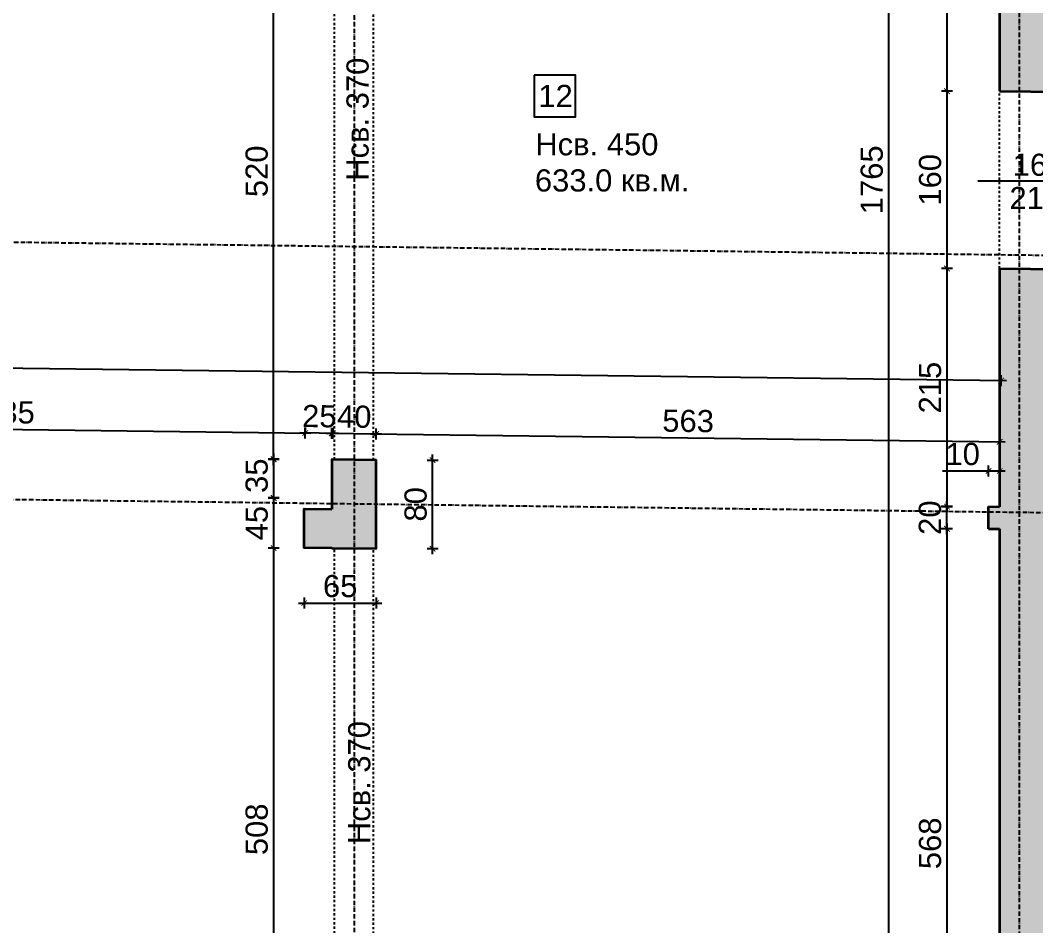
# Model space of a CAD drawing. Header units: inches. Extents: x -72385 to 39588, y -6525 to 66685.
# Drawn here: x -48086 to -47170, y 15472 to 16289 of the extents above; entities that cross this region are included whole.
import ezdxf

# ---------------------------------------------------------------- set-up
doc = ezdxf.new("R2010")
doc.units = ezdxf.units.IN
doc.header["$MEASUREMENT"] = 0
doc.linetypes.add('DashDot', pattern=[0.6, 0.4, -0.1, 0, -0.1])
doc.linetypes.add('Hidden', pattern=[0.4, 0.2, -0.2])
for name, color, linetype, lineweight in [('Линия на разрез', 252, 'DashDot', 25), ('Надписи Hсв', 252, 'Continuous', 25), ('Надписи врати', 252, 'Continuous', 25), ('Надписи коти вътрешни', 252, 'Continuous', 25), ('Надписи номера на пом.', 252, 'Continuous', 25), ('Надписи площ', 252, 'Continuous', 25), ('Оси', 252, 'DashDot', 25), ('Пунктир', 253, 'Hidden', 25), ('Разрезни линии', 7, 'Continuous', 35), ('Щрих стени', 254, 'Continuous', 25)]:
    doc.layers.add(name, color=color, linetype=linetype, lineweight=lineweight)
doc.styles.add('Arial Regular', font='arial.ttf')
doc.styles.get("Standard").update_dxf_attribs({"font": 'arial.ttf'})
doc.dimstyles.new('Annotative', dxfattribs={"dimscale": 0, "dimtxt": 20, "dimasz": 5, "dimexe": 5, "dimexo": 5, "dimgap": 5, "dimtad": 1, "dimdec": 0, "dimzin": 0, "dimdsep": 46, "dimtxsty": 'Standard', "dimblk": 'ARCHTICK', "dimcen": 5, "dimdle": 5, "dimadec": 0, "dimazin": 0, "dimtfac": 1, "dimtdec": 0, "dimtofl": 0, "dimtmove": 0, "dimatfit": 3, "dimldrblk": 'ARCHTICK', "dimfxl": 5, "dimfxlon": 1, "dimtolj": 1, "dimtzin": 0, "dimarcsym": 1})

# ---------------------------------------------------------------- blocks, each defined once
blk = doc.blocks.new('_ArchTick')
at = {"color": 0, "linetype": 'ByBlock', "const_width": 0.15}
blk.add_lwpolyline([(-0.5, -0.5), (0.5, 0.5)], dxfattribs=at)
blk = doc.blocks.new('*D4131')
at = {"layer": 'Defpoints', "color": 0, "ltscale": 50, "transparency": 16777216}
for p in [(-47249.85, 15829.77), (-47202.34, 15829.77), (-47202.34, 15262.23)]:
    blk.add_point(p, dxfattribs=at)
at = {"layer": 'Надписи коти вътрешни', "color": 0, "lineweight": -2, "ltscale": 50, "transparency": 16777216}
for p, q in [((-47249.85, 15257.23), (-47249.85, 15834.77)), ((-47244.85, 15829.77), (-47254.85, 15829.77)), ((-47244.85, 15262.23), (-47254.85, 15262.23))]:
    blk.add_line(p, q, dxfattribs=at)
at = {"layer": 'Надписи коти вътрешни', "color": 0, "lineweight": -2, "ltscale": 50, "transparency": 16777216, "xscale": 5, "yscale": 5, "zscale": 5}
for p, rotation in [((-47249.85, 15829.77), 90), ((-47249.85, 15262.23), 270)]:
    blk.add_blockref('_ArchTick', p, dxfattribs=dict(at, rotation=rotation))
at = {"layer": 'Надписи коти вътрешни', "color": 0, "ltscale": 50, "transparency": 16777216, "insert": (-47265.06, 15546), "char_height": 20, "attachment_point": 5, "rotation": 90}
blk.add_mtext('\\A1;568', dxfattribs=at)
blk = doc.blocks.new('*D588')
at = {"layer": 'Defpoints', "color": 0, "ltscale": 50, "transparency": 16777216}
for p in [(-47249.98, 15849.9), (-47212.34, 15849.9), (-47212.34, 15829.9)]:
    blk.add_point(p, dxfattribs=at)
at = {"layer": 'Надписи коти вътрешни', "color": 0, "lineweight": -2, "ltscale": 50, "transparency": 16777216}
for p, q in [((-47244.98, 15849.9), (-47254.98, 15849.9)), ((-47249.98, 15824.9), (-47249.98, 15854.9)), ((-47244.98, 15829.9), (-47254.98, 15829.9))]:
    blk.add_line(p, q, dxfattribs=at)
at = {"layer": 'Надписи коти вътрешни', "color": 0, "lineweight": -2, "ltscale": 50, "transparency": 16777216, "xscale": 5, "yscale": 5, "zscale": 5}
for p, rotation in [((-47249.98, 15849.9), 90), ((-47249.98, 15829.9), 270)]:
    blk.add_blockref('_ArchTick', p, dxfattribs=dict(at, rotation=rotation))
at = {"layer": 'Надписи коти вътрешни', "color": 0, "ltscale": 50, "transparency": 16777216, "insert": (-47265.19, 15839.9), "char_height": 20, "attachment_point": 5, "rotation": 90}
blk.add_mtext('\\A1;20', dxfattribs=at)
blk = doc.blocks.new('*D4142')
at = {"layer": 'Defpoints', "color": 0, "ltscale": 50, "transparency": 16777216}
for p in [(-47249.85, 16064.79), (-47202.34, 16064.79), (-47202.34, 15849.77)]:
    blk.add_point(p, dxfattribs=at)
at = {"layer": 'Надписи коти вътрешни', "color": 0, "lineweight": -2, "ltscale": 50, "transparency": 16777216}
for p, q in [((-47249.85, 15844.77), (-47249.85, 16069.79)), ((-47244.85, 16064.79), (-47254.85, 16064.79)), ((-47244.85, 15849.77), (-47254.85, 15849.77))]:
    blk.add_line(p, q, dxfattribs=at)
at = {"layer": 'Надписи коти вътрешни', "color": 0, "lineweight": -2, "ltscale": 50, "transparency": 16777216, "xscale": 5, "yscale": 5, "zscale": 5}
for p, rotation in [((-47249.85, 16064.79), 90), ((-47249.85, 15849.77), 270)]:
    blk.add_blockref('_ArchTick', p, dxfattribs=dict(at, rotation=rotation))
at = {"layer": 'Надписи коти вътрешни', "color": 0, "ltscale": 50, "transparency": 16777216, "insert": (-47265.06, 15957.28), "char_height": 20, "attachment_point": 5, "rotation": 90}
blk.add_mtext('\\A1;215', dxfattribs=at)
blk = doc.blocks.new('*D589')
at = {"layer": 'Defpoints', "color": 0, "ltscale": 50, "transparency": 16777216}
for p in [(-47249.85, 16224.8), (-47202.34, 16224.8), (-47202.34, 16064.79)]:
    blk.add_point(p, dxfattribs=at)
at = {"layer": 'Надписи коти вътрешни', "color": 0, "lineweight": -2, "ltscale": 50, "transparency": 16777216}
for p, q in [((-47244.85, 16224.8), (-47254.85, 16224.8)), ((-47249.85, 16059.79), (-47249.85, 16229.8)), ((-47244.85, 16064.79), (-47254.85, 16064.79))]:
    blk.add_line(p, q, dxfattribs=at)
at = {"layer": 'Надписи коти вътрешни', "color": 0, "lineweight": -2, "ltscale": 50, "transparency": 16777216, "xscale": 5, "yscale": 5, "zscale": 5}
for p, rotation in [((-47249.85, 16224.8), 90), ((-47249.85, 16064.79), 270)]:
    blk.add_blockref('_ArchTick', p, dxfattribs=dict(at, rotation=rotation))
at = {"layer": 'Надписи коти вътрешни', "color": 0, "ltscale": 50, "transparency": 16777216, "insert": (-47265.06, 16144.8), "char_height": 20, "attachment_point": 5, "rotation": 90}
blk.add_mtext('\\A1;160', dxfattribs=at)
blk = doc.blocks.new('*D590')
at = {"layer": 'Defpoints', "color": 0, "ltscale": 50, "transparency": 16777216}
for p in [(-47249.85, 17027.37), (-47202.34, 17027.37), (-47202.34, 16224.8)]:
    blk.add_point(p, dxfattribs=at)
at = {"layer": 'Надписи коти вътрешни', "color": 0, "lineweight": -2, "ltscale": 50, "transparency": 16777216}
for p, q in [((-47249.85, 16219.8), (-47249.85, 17032.37)), ((-47244.85, 17027.37), (-47254.85, 17027.37)), ((-47244.85, 16224.8), (-47254.85, 16224.8))]:
    blk.add_line(p, q, dxfattribs=at)
at = {"layer": 'Надписи коти вътрешни', "color": 0, "lineweight": -2, "ltscale": 50, "transparency": 16777216, "xscale": 5, "yscale": 5, "zscale": 5}
for p, rotation in [((-47249.85, 17027.37), 90), ((-47249.85, 16224.8), 270)]:
    blk.add_blockref('_ArchTick', p, dxfattribs=dict(at, rotation=rotation))
at = {"layer": 'Надписи коти вътрешни', "color": 0, "ltscale": 50, "transparency": 16777216, "insert": (-47265.07, 16626.09), "char_height": 20, "attachment_point": 5, "rotation": 90}
blk.add_mtext('\\A1;803', dxfattribs=at)
blk = doc.blocks.new('*D4132')
at = {"layer": 'Defpoints', "color": 0, "ltscale": 50, "transparency": 16777216}
for p in [(-47302.42, 17027.37), (-47202.34, 17027.37), (-47202.34, 15262.23)]:
    blk.add_point(p, dxfattribs=at)
at = {"layer": 'Надписи коти вътрешни', "color": 0, "lineweight": -2, "ltscale": 50, "transparency": 16777216}
for p, q in [((-47302.42, 15257.23), (-47302.42, 17032.37)), ((-47297.42, 17027.37), (-47307.42, 17027.37)), ((-47297.42, 15262.23), (-47307.42, 15262.23))]:
    blk.add_line(p, q, dxfattribs=at)
at = {"layer": 'Надписи коти вътрешни', "color": 0, "lineweight": -2, "ltscale": 50, "transparency": 16777216, "xscale": 5, "yscale": 5, "zscale": 5}
for p, rotation in [((-47302.42, 17027.37), 90), ((-47302.42, 15262.23), 270)]:
    blk.add_blockref('_ArchTick', p, dxfattribs=dict(at, rotation=rotation))
at = {"layer": 'Надписи коти вътрешни', "color": 0, "ltscale": 50, "transparency": 16777216, "insert": (-47317.64, 16144.8), "char_height": 20, "attachment_point": 5, "rotation": 90}
blk.add_mtext('\\A1;1765', dxfattribs=at)
blk = doc.blocks.new('*D4462')
at = {"layer": 'Defpoints', "color": 0, "ltscale": 50, "transparency": 16777216}
for p in [(-47212.34, 15882.01), (-47212.34, 15849.9), (-47202.34, 15849.77)]:
    blk.add_point(p, dxfattribs=at)
at = {"layer": 'Надписи коти вътрешни', "color": 0, "lineweight": -2, "ltscale": 50, "transparency": 16777216}
for p, q in [((-47212.34, 15877.01), (-47212.34, 15887.01)), ((-47202.34, 15877.01), (-47202.34, 15887.01)), ((-47212.34, 15882.01), (-47254.04, 15882.01)), ((-47197.34, 15882.01), (-47212.34, 15882.01))]:
    blk.add_line(p, q, dxfattribs=at)
at = {"layer": 'Надписи коти вътрешни', "color": 0, "lineweight": -2, "ltscale": 50, "transparency": 16777216, "xscale": 5, "yscale": 5, "zscale": 5, "rotation": 180}
blk.add_blockref('_ArchTick', (-47212.34, 15882.01), dxfattribs=at)
at = {"layer": 'Надписи коти вътрешни', "color": 0, "lineweight": -2, "ltscale": 50, "transparency": 16777216, "xscale": 5, "yscale": 5, "zscale": 5}
blk.add_blockref('_ArchTick', (-47202.34, 15882.01), dxfattribs=at)
at = {"layer": 'Надписи коти вътрешни', "color": 0, "ltscale": 50, "transparency": 16777216, "insert": (-47235.69, 15897.22), "char_height": 20, "attachment_point": 5}
blk.add_mtext('\\A1;10', dxfattribs=at)
blk = doc.blocks.new('*D778')
at = {"layer": 'Defpoints', "color": 0, "ltscale": 50, "transparency": 16777216}
for p in [(-47764.86, 15915.49), (-47805.36, 15876.15), (-47765.36, 15875.64)]:
    blk.add_point(p, dxfattribs=at)
at = {"layer": 'Надписи коти вътрешни', "color": 0, "lineweight": -2, "ltscale": 50, "transparency": 16777216}
for p, q in [((-47809.86, 15916.06), (-47759.86, 15915.43)), ((-47804.92, 15911), (-47804.79, 15921)), ((-47764.92, 15910.49), (-47764.79, 15920.49))]:
    blk.add_line(p, q, dxfattribs=at)
at = {"layer": 'Надписи коти вътрешни', "color": 0, "lineweight": -2, "ltscale": 50, "transparency": 16777216, "xscale": 5, "yscale": 5, "zscale": 5}
for p, rotation in [((-47804.86, 15916), 179.2706286525463), ((-47764.86, 15915.49), 359.2706286525462)]:
    blk.add_blockref('_ArchTick', p, dxfattribs=dict(at, rotation=rotation))
at = {"layer": 'Надписи коти вътрешни', "color": 0, "ltscale": 50, "transparency": 16777216, "insert": (-47784.66, 15930.96), "char_height": 20, "attachment_point": 5, "rotation": 359.27063}
blk.add_mtext('\\A1;40', dxfattribs=at)
blk = doc.blocks.new('*D779')
at = {"layer": 'Defpoints', "color": 0, "ltscale": 50, "transparency": 16777216}
for p in [(-47828.84, 15916.31), (-48365.36, 15803.28), (-47830.36, 15796.46)]:
    blk.add_point(p, dxfattribs=at)
at = {"layer": 'Надписи коти вътрешни', "color": 0, "lineweight": -2, "ltscale": 50, "transparency": 16777216}
for p, q in [((-48368.84, 15923.18), (-47823.84, 15916.24)), ((-48363.9, 15918.12), (-48363.77, 15928.12)), ((-47828.9, 15911.31), (-47828.77, 15921.31))]:
    blk.add_line(p, q, dxfattribs=at)
at = {"layer": 'Надписи коти вътрешни', "color": 0, "lineweight": -2, "ltscale": 50, "transparency": 16777216, "xscale": 5, "yscale": 5, "zscale": 5}
for p, rotation in [((-48363.84, 15923.12), 179.2706286525474), ((-47828.84, 15916.31), 359.2706286525474)]:
    blk.add_blockref('_ArchTick', p, dxfattribs=dict(at, rotation=rotation))
at = {"layer": 'Надписи коти вътрешни', "color": 0, "ltscale": 50, "transparency": 16777216, "insert": (-48096.14, 15934.93), "char_height": 20, "attachment_point": 5, "rotation": 359.27063}
blk.add_mtext('\\A1;535', dxfattribs=at)
blk = doc.blocks.new('*D780')
at = {"layer": 'Defpoints', "color": 0, "ltscale": 50, "transparency": 16777216}
for p in [(-47202.36, 15908.33), (-47765.36, 15875.64), (-47202.86, 15868.51)]:
    blk.add_point(p, dxfattribs=at)
at = {"layer": 'Надписи коти вътрешни', "color": 0, "lineweight": -2, "ltscale": 50, "transparency": 16777216}
for p, q in [((-47769.86, 15915.52), (-47197.36, 15908.27)), ((-47764.92, 15910.46), (-47764.8, 15920.46)), ((-47202.42, 15903.33), (-47202.3, 15913.33))]:
    blk.add_line(p, q, dxfattribs=at)
at = {"layer": 'Надписи коти вътрешни', "color": 0, "lineweight": -2, "ltscale": 50, "transparency": 16777216, "xscale": 5, "yscale": 5, "zscale": 5}
for p, rotation in [((-47764.86, 15915.46), 179.2738699551128), ((-47202.36, 15908.33), 359.2738699551128)]:
    blk.add_blockref('_ArchTick', p, dxfattribs=dict(at, rotation=rotation))
at = {"layer": 'Надписи коти вътрешни', "color": 0, "ltscale": 50, "transparency": 16777216, "insert": (-47483.42, 15927.11), "char_height": 20, "attachment_point": 5, "rotation": 359.27387}
blk.add_mtext('\\A1;563', dxfattribs=at)
blk = doc.blocks.new('*D786')
at = {"layer": 'Defpoints', "color": 0, "ltscale": 50, "transparency": 16777216}
for p in [(-47828.87, 15916.31), (-47829.95, 15831.46), (-47804.95, 15831.14)]:
    blk.add_point(p, dxfattribs=at)
at = {"layer": 'Надписи коти вътрешни', "color": 0, "lineweight": -2, "ltscale": 50, "transparency": 16777216}
for p, q in [((-47798.87, 15915.93), (-47833.87, 15916.37)), ((-47828.93, 15911.31), (-47828.8, 15921.31)), ((-47803.93, 15910.99), (-47803.8, 15920.99))]:
    blk.add_line(p, q, dxfattribs=at)
at = {"layer": 'Надписи коти вътрешни', "color": 0, "lineweight": -2, "ltscale": 50, "transparency": 16777216, "xscale": 5, "yscale": 5, "zscale": 5}
for p, rotation in [((-47828.87, 15916.31), 179.2706286525379), ((-47803.87, 15915.99), 359.2706286525379)]:
    blk.add_blockref('_ArchTick', p, dxfattribs=dict(at, rotation=rotation))
at = {"layer": 'Надписи коти вътрешни', "color": 0, "ltscale": 50, "transparency": 16777216, "insert": (-47816.17, 15931.36), "char_height": 20, "attachment_point": 5, "rotation": 359.27063}
blk.add_mtext('\\A1;25', dxfattribs=at)
blk = doc.blocks.new('*D788')
at = {"layer": 'Defpoints', "color": 0, "ltscale": 50, "transparency": 16777216}
for p in [(-47201.05, 15963.61), (-51367.34, 15915.29), (-47202.34, 15862.27)]:
    blk.add_point(p, dxfattribs=at)
at = {"layer": 'Надписи коти вътрешни', "color": 0, "lineweight": -2, "ltscale": 50, "transparency": 16777216}
for p, q in [((-51371.05, 16016.7), (-47196.05, 15963.54)), ((-51366.11, 16011.63), (-51365.98, 16021.63)), ((-47201.11, 15958.61), (-47200.98, 15968.61))]:
    blk.add_line(p, q, dxfattribs=at)
at = {"layer": 'Надписи коти вътрешни', "color": 0, "lineweight": -2, "ltscale": 50, "transparency": 16777216, "xscale": 5, "yscale": 5, "zscale": 5}
for p, rotation in [((-51366.05, 16016.63), 179.2706286525471), ((-47201.05, 15963.61), 359.2706286525471)]:
    blk.add_blockref('_ArchTick', p, dxfattribs=dict(at, rotation=rotation))
at = {"layer": 'Надписи коти вътрешни', "color": 0, "ltscale": 50, "transparency": 16777216, "insert": (-49283.35, 16005.33), "char_height": 20, "attachment_point": 5, "rotation": 359.27063}
blk.add_mtext('\\A1;4165', dxfattribs=at)
blk = doc.blocks.new('*D959')
at = {"layer": 'Defpoints', "color": 0, "ltscale": 50, "transparency": 16777216}
for p in [(-47764.84, 15891.94), (-47714, 15891.94), (-47764.84, 15811.93)]:
    blk.add_point(p, dxfattribs=at)
at = {"layer": 'Надписи коти вътрешни', "color": 0, "lineweight": -2, "ltscale": 50, "transparency": 16777216}
for p, q in [((-47714, 15806.93), (-47714, 15896.94)), ((-47719, 15891.94), (-47709, 15891.94)), ((-47719, 15811.93), (-47709, 15811.93))]:
    blk.add_line(p, q, dxfattribs=at)
at = {"layer": 'Надписи коти вътрешни', "color": 0, "lineweight": -2, "ltscale": 50, "transparency": 16777216, "xscale": 5, "yscale": 5, "zscale": 5}
for p, rotation in [((-47714, 15891.94), 90), ((-47714, 15811.93), 270)]:
    blk.add_blockref('_ArchTick', p, dxfattribs=dict(at, rotation=rotation))
at = {"layer": 'Надписи коти вътрешни', "color": 0, "ltscale": 50, "transparency": 16777216, "insert": (-47729.21, 15851.93), "char_height": 20, "attachment_point": 5, "rotation": 90}
blk.add_mtext('\\A1;80', dxfattribs=at)
blk = doc.blocks.new('*D962')
at = {"layer": 'Defpoints', "color": 0, "ltscale": 50, "transparency": 16777216}
for p in [(-47802.34, 15812.41), (-47857.39, 15304.87), (-47802.34, 15304.87)]:
    blk.add_point(p, dxfattribs=at)
at = {"layer": 'Надписи коти вътрешни', "color": 0, "lineweight": -2, "ltscale": 50, "transparency": 16777216}
for p, q in [((-47852.39, 15812.41), (-47862.39, 15812.41)), ((-47857.39, 15817.41), (-47857.39, 15299.87)), ((-47852.39, 15304.87), (-47862.39, 15304.87))]:
    blk.add_line(p, q, dxfattribs=at)
at = {"layer": 'Надписи коти вътрешни', "color": 0, "lineweight": -2, "ltscale": 50, "transparency": 16777216, "xscale": 5, "yscale": 5, "zscale": 5}
for p, rotation in [((-47857.39, 15812.41), 90), ((-47857.39, 15304.87), 270)]:
    blk.add_blockref('_ArchTick', p, dxfattribs=dict(at, rotation=rotation))
at = {"layer": 'Надписи коти вътрешни', "color": 0, "ltscale": 50, "transparency": 16777216, "insert": (-47872.61, 15558.64), "char_height": 20, "attachment_point": 5, "rotation": 90}
blk.add_mtext('\\A1;508', dxfattribs=at)
blk = doc.blocks.new('*D963')
at = {"layer": 'Defpoints', "color": 0, "ltscale": 50, "transparency": 16777216}
for p in [(-47804.84, 15857.44), (-47857.39, 15812.44), (-47804.84, 15812.44)]:
    blk.add_point(p, dxfattribs=at)
at = {"layer": 'Надписи коти вътрешни', "color": 0, "lineweight": -2, "ltscale": 50, "transparency": 16777216}
for p, q in [((-47857.39, 15862.44), (-47857.39, 15807.44)), ((-47852.39, 15857.44), (-47862.39, 15857.44)), ((-47852.39, 15812.44), (-47862.39, 15812.44))]:
    blk.add_line(p, q, dxfattribs=at)
at = {"layer": 'Надписи коти вътрешни', "color": 0, "lineweight": -2, "ltscale": 50, "transparency": 16777216, "xscale": 5, "yscale": 5, "zscale": 5}
for p, rotation in [((-47857.39, 15857.44), 90), ((-47857.39, 15812.44), 270)]:
    blk.add_blockref('_ArchTick', p, dxfattribs=dict(at, rotation=rotation))
at = {"layer": 'Надписи коти вътрешни', "color": 0, "ltscale": 50, "transparency": 16777216, "insert": (-47872.57, 15834.94), "char_height": 20, "attachment_point": 5, "rotation": 90}
blk.add_mtext('\\A1;45', dxfattribs=at)
blk = doc.blocks.new('*D964')
at = {"layer": 'Defpoints', "color": 0, "ltscale": 50, "transparency": 16777216}
for p in [(-47829.84, 15892.77), (-47857.39, 15857.76), (-47829.84, 15857.76)]:
    blk.add_point(p, dxfattribs=at)
at = {"layer": 'Надписи коти вътрешни', "color": 0, "lineweight": -2, "ltscale": 50, "transparency": 16777216}
for p, q in [((-47857.39, 15897.77), (-47857.39, 15852.76)), ((-47852.39, 15892.77), (-47862.39, 15892.77)), ((-47852.39, 15857.76), (-47862.39, 15857.76))]:
    blk.add_line(p, q, dxfattribs=at)
at = {"layer": 'Надписи коти вътрешни', "color": 0, "lineweight": -2, "ltscale": 50, "transparency": 16777216, "xscale": 5, "yscale": 5, "zscale": 5}
for p, rotation in [((-47857.39, 15892.77), 90), ((-47857.39, 15857.76), 270)]:
    blk.add_blockref('_ArchTick', p, dxfattribs=dict(at, rotation=rotation))
at = {"layer": 'Надписи коти вътрешни', "color": 0, "ltscale": 50, "transparency": 16777216, "insert": (-47872.61, 15877.76), "char_height": 20, "attachment_point": 5, "rotation": 90}
blk.add_mtext('\\A1;35', dxfattribs=at)
blk = doc.blocks.new('*D965')
at = {"layer": 'Defpoints', "color": 0, "ltscale": 50, "transparency": 16777216}
for p in [(-47857.39, 16412.46), (-47802.34, 16412.46), (-47802.34, 15892.42)]:
    blk.add_point(p, dxfattribs=at)
at = {"layer": 'Надписи коти вътрешни', "color": 0, "lineweight": -2, "ltscale": 50, "transparency": 16777216}
for p, q in [((-47857.39, 15887.42), (-47857.39, 16417.46)), ((-47852.39, 16412.46), (-47862.39, 16412.46)), ((-47852.39, 15892.42), (-47862.39, 15892.42))]:
    blk.add_line(p, q, dxfattribs=at)
at = {"layer": 'Надписи коти вътрешни', "color": 0, "lineweight": -2, "ltscale": 50, "transparency": 16777216, "xscale": 5, "yscale": 5, "zscale": 5}
for p, rotation in [((-47857.39, 16412.46), 90), ((-47857.39, 15892.42), 270)]:
    blk.add_blockref('_ArchTick', p, dxfattribs=dict(at, rotation=rotation))
at = {"layer": 'Надписи коти вътрешни', "color": 0, "ltscale": 50, "transparency": 16777216, "insert": (-47872.61, 16152.44), "char_height": 20, "attachment_point": 5, "rotation": 90}
blk.add_mtext('\\A1;520', dxfattribs=at)
blk = doc.blocks.new('*D4524')
at = {"layer": 'Defpoints', "color": 0, "ltscale": 50, "transparency": 16777216}
for p in [(-47829.84, 15812.76), (-47764.84, 15811.93), (-47764.84, 15762.81)]:
    blk.add_point(p, dxfattribs=at)
at = {"layer": 'Надписи коти вътрешни', "color": 0, "lineweight": -2, "ltscale": 50, "transparency": 16777216}
for p, q in [((-47829.84, 15767.81), (-47829.84, 15757.81)), ((-47764.84, 15767.81), (-47764.84, 15757.81)), ((-47834.84, 15762.81), (-47759.84, 15762.81))]:
    blk.add_line(p, q, dxfattribs=at)
at = {"layer": 'Надписи коти вътрешни', "color": 0, "lineweight": -2, "ltscale": 50, "transparency": 16777216, "xscale": 5, "yscale": 5, "zscale": 5, "rotation": 180}
blk.add_blockref('_ArchTick', (-47829.84, 15762.81), dxfattribs=at)
at = {"layer": 'Надписи коти вътрешни', "color": 0, "lineweight": -2, "ltscale": 50, "transparency": 16777216, "xscale": 5, "yscale": 5, "zscale": 5}
blk.add_blockref('_ArchTick', (-47764.84, 15762.81), dxfattribs=at)
at = {"layer": 'Надписи коти вътрешни', "color": 0, "ltscale": 50, "transparency": 16777216, "insert": (-47797.34, 15778.02), "char_height": 20, "attachment_point": 5}
blk.add_mtext('\\A1;65', dxfattribs=at)

msp = doc.modelspace()

# ---------------------------------------------------------------- hatches: boundary and pattern name
at = {"layer": 'Щрих стени', "ltscale": 10}
h = msp.add_hatch(color=256, dxfattribs=at)
h.dxf.hatch_style = 1
h.paths.add_polyline_path([(-51067.34, 17111.58), (-51102.34, 17112.02), (-51102.34, 17077.02), (-51067.34, 17076.57)])
h.paths.add_polyline_path([(-50767.34, 17107.76), (-50802.34, 17108.2), (-50802.34, 17038.2), (-50767.34, 17037.75)])
h.paths.add_polyline_path([(-50467.34, 17103.94), (-50502.34, 17104.38), (-50502.34, 17069.38), (-50467.34, 17068.93)])
h.paths.add_polyline_path([(-50167.34, 17100.12), (-50202.34, 17100.56), (-50202.34, 17030.56), (-50167.34, 17030.11)])
h.paths.add_polyline_path([(-49867.34, 17096.3), (-49902.34, 17096.74), (-49902.34, 17061.74), (-49867.34, 17061.3)])
h.paths.add_polyline_path([(-49567.34, 17092.48), (-49602.34, 17092.93), (-49602.34, 17022.92), (-49567.34, 17022.47)])
h.paths.add_polyline_path([(-49267.34, 17088.66), (-49302.34, 17089.11), (-49302.34, 17054.1), (-49267.34, 17053.66)])
h.paths.add_polyline_path([(-48967.34, 17084.84), (-49002.34, 17085.29), (-49002.34, 17015.28), (-48967.34, 17014.84)])
h.paths.add_polyline_path([(-48667.34, 17081.02), (-48702.34, 17081.47), (-48702.34, 17046.47), (-48667.34, 17046.02)])
h.paths.add_polyline_path([(-48367.34, 17077.2), (-48402.34, 17077.65), (-48402.34, 17007.64), (-48367.34, 17007.2)])
h.paths.add_polyline_path([(-48067.34, 17073.38), (-48102.34, 17073.83), (-48102.34, 17038.83), (-48067.34, 17038.38)])
h.paths.add_polyline_path([(-47767.34, 17069.57), (-47802.34, 17070.01), (-47802.34, 17000), (-47767.34, 16999.56)])
h.paths.add_polyline_path([(-47467.34, 17065.75), (-47502.34, 17066.19), (-47502.34, 17031.19), (-47467.34, 17030.74)])
h.paths.add_polyline_path([(-50764.84, 16530.18), (-50804.84, 16530.69), (-50804.84, 16450.68), (-50764.84, 16450.17)])
h.paths.add_polyline_path([(-50164.84, 16522.54), (-50204.84, 16523.05), (-50204.84, 16443.04), (-50164.84, 16442.53)])
h.paths.add_polyline_path([(-49564.84, 16514.9), (-49604.84, 16515.41), (-49604.84, 16470.41), (-49629.84, 16470.73), (-49629.84, 16435.72), (-49604.84, 16435.4), (-49564.84, 16434.9)])
h.paths.add_polyline_path([(-48964.84, 16507.26), (-49004.84, 16507.77), (-49004.84, 16427.77), (-48964.84, 16427.26)])
h.paths.add_polyline_path([(-48364.84, 16499.62), (-48404.84, 16500.13), (-48404.84, 16420.13), (-48364.84, 16419.62)])
h.paths.add_polyline_path([(-47764.84, 16491.99), (-47804.84, 16492.5), (-47804.84, 16447.49), (-47829.84, 16447.81), (-47829.84, 16412.81), (-47804.84, 16412.49), (-47804.84, 16412.49), (-47764.84, 16411.98)])
h.paths.add_polyline_path([(-50764.84, 15930.13), (-50804.84, 15930.64), (-50804.84, 15850.63), (-50764.84, 15850.12)])
h.paths.add_polyline_path([(-50164.84, 15922.49), (-50204.84, 15923), (-50204.84, 15842.99), (-50164.84, 15842.48)])
h.paths.add_polyline_path([(-49564.84, 15914.85), (-49604.84, 15915.36), (-49629.84, 15915.68), (-49629.84, 15880.68), (-49604.84, 15880.36), (-49604.84, 15835.36), (-49564.84, 15834.85)])
h.paths.add_polyline_path([(-48964.84, 15907.21), (-49004.84, 15907.72), (-49004.84, 15827.72), (-48964.84, 15827.21)])
h.paths.add_polyline_path([(-48364.84, 15899.58), (-48404.84, 15900.09), (-48404.84, 15820.08), (-48364.84, 15819.57)])
h.paths.add_polyline_path([(-47764.84, 15891.94), (-47804.84, 15892.45), (-47804.84, 15847.44), (-47829.84, 15847.76), (-47829.84, 15812.76), (-47804.84, 15812.44), (-47764.84, 15811.93)])
h.paths.add_polyline_path([(-51067.34, 15311.43), (-51102.34, 15311.88), (-51102.34, 15276.87), (-51067.34, 15276.43)])
h.paths.add_polyline_path([(-50767.34, 15342.61), (-50802.34, 15343.06), (-50802.34, 15273.05), (-50767.34, 15272.61)])
h.paths.add_polyline_path([(-50467.34, 15303.79), (-50502.34, 15304.24), (-50502.34, 15269.23), (-50467.34, 15268.79)])
h.paths.add_polyline_path([(-50167.34, 15334.98), (-50202.34, 15335.42), (-50202.34, 15265.42), (-50167.34, 15264.97)])
h.paths.add_polyline_path([(-49867.34, 15296.15), (-49902.34, 15296.6), (-49902.34, 15261.6), (-49867.34, 15261.15)])
h.paths.add_polyline_path([(-49567.34, 15327.34), (-49602.34, 15327.78), (-49602.34, 15257.78), (-49567.34, 15257.33)])
h.paths.add_polyline_path([(-49267.34, 15288.52), (-49302.34, 15288.96), (-49302.34, 15253.96), (-49267.34, 15253.51)])
h.paths.add_polyline_path([(-48967.34, 15319.7), (-49002.34, 15320.14), (-49002.34, 15250.14), (-48967.34, 15249.69)])
h.paths.add_polyline_path([(-48667.34, 15280.88), (-48702.34, 15281.32), (-48702.34, 15246.32), (-48667.34, 15245.87)])
h.paths.add_polyline_path([(-48367.34, 15312.06), (-48402.34, 15312.51), (-48402.34, 15242.5), (-48367.34, 15242.05)])
h.paths.add_polyline_path([(-48067.34, 15273.24), (-48102.34, 15273.68), (-48102.34, 15238.68), (-48067.34, 15238.24)])
h.paths.add_polyline_path([(-47767.34, 15304.42), (-47802.34, 15304.87), (-47802.34, 15234.86), (-47767.34, 15234.42)])
h.paths.add_polyline_path([(-47467.34, 15265.6), (-47502.34, 15266.05), (-47502.34, 15231.04), (-47467.34, 15230.6)])
h = msp.add_hatch(color=256, dxfattribs=at)
h.dxf.hatch_style = 1
h.paths.add_polyline_path([(-47139.84, 16991.57), (-47137.34, 16991.54), (-47137.34, 17061.54), (-47202.34, 17062.37), (-47202.34, 16224.8), (-47139.84, 16224.01), (-47139.84, 16429.03), (-47039.84, 16427.75), (-47039.84, 16457.75), (-47139.84, 16459.03)])
h.paths.add_polyline_path([(-46749.84, 16454.06), (-46839.84, 16455.21), (-46839.84, 17022.75), (-46837.34, 17022.72), (-46837.34, 17057.73), (-46872.34, 17058.17), (-46872.34, 17023.17), (-46869.84, 17023.14), (-46869.84, 16455.59), (-46939.84, 16456.48), (-46939.84, 16426.48), (-46749.84, 16424.06)])
h.paths.add_polyline_path([(-46539.84, 17006.43), (-46537.34, 17006.4), (-46537.34, 17073.91), (-46572.34, 17074.35), (-46572.34, 17006.85), (-46569.84, 17006.82), (-46569.84, 16471.77), (-46589.84, 16472.03), (-46589.84, 16452.03), (-46649.84, 16452.79), (-46649.84, 16422.79), (-46539.84, 16421.39)])
h.paths.add_polyline_path([(-46129.84, 16841.2), (-46379.84, 16844.38), (-46379.84, 16419.35), (-46339.84, 16418.84), (-46339.84, 16448.84), (-46349.84, 16448.97), (-46349.84, 16814), (-46159.84, 16811.58), (-46159.84, 16446.55), (-46179.84, 16446.81), (-46179.84, 16416.8), (-46129.84, 16416.17)])
h.paths.add_polyline_path([(-46349.84, 17071.52), (-46379.84, 17071.9), (-46379.84, 17004.4), (-46349.84, 17004.02)])
h.paths.add_polyline_path([(-46129.84, 17068.72), (-46159.84, 17069.1), (-46159.84, 17001.6), (-46129.84, 17001.21)])
h.paths.add_polyline_path([(-45939.84, 16998.8), (-45937.34, 16998.76), (-45937.34, 17066.27), (-45972.34, 17066.72), (-45972.34, 16999.21), (-45969.84, 16999.18), (-45969.84, 16414.13), (-45909.84, 16413.37), (-45909.84, 16443.37), (-45919.84, 16443.5), (-45919.84, 16463.5), (-45939.84, 16463.75), (-45939.84, 16563.76), (-45909.84, 16563.38), (-45909.84, 16578.38), (-45939.84, 16578.76), (-45939.84, 16668.77), (-45804.84, 16667.05), (-45804.84, 16577.04), (-45809.84, 16577.11), (-45809.84, 16562.11), (-45804.84, 16562.04), (-45804.84, 16442.03), (-45809.84, 16442.1), (-45809.84, 16412.09), (-45779.84, 16411.71), (-45779.84, 16441.71), (-45789.84, 16441.84), (-45789.84, 16666.86), (-45779.84, 16666.73), (-45779.84, 16681.73), (-45939.84, 16683.77)])
h.paths.add_polyline_path([(-45549.84, 16438.79), (-45639.84, 16439.93), (-45639.84, 17007.48), (-45637.34, 17007.45), (-45637.34, 17042.45), (-45672.34, 17042.89), (-45672.34, 17007.89), (-45669.84, 17007.86), (-45669.84, 16680.33), (-45679.84, 16680.46), (-45679.84, 16665.46), (-45669.84, 16665.33), (-45669.84, 16440.31), (-45679.84, 16440.44), (-45679.84, 16410.44), (-45549.84, 16408.78)])
h.paths.add_polyline_path([(-45337.34, 17038.63), (-45372.34, 17039.08), (-45372.34, 16969.07), (-45337.34, 16968.62)])
h.paths.add_polyline_path([(-45339.84, 15798.56), (-45319.84, 15798.31), (-45319.84, 15828.31), (-45339.84, 15828.56), (-45339.84, 16186.09), (-45239.84, 16184.82), (-45239.84, 16214.82), (-45339.84, 16216.09), (-45339.84, 16231.1), (-45369.84, 16231.48), (-45369.84, 15846.45), (-45389.84, 15846.7), (-45389.84, 15836.7), (-45449.84, 15837.46), (-45449.84, 15807.46), (-45369.84, 15806.44), (-45369.84, 15736.44), (-45429.84, 15737.2), (-45429.84, 15607.19), (-45369.84, 15606.43), (-45369.84, 15273.9), (-45372.34, 15273.93), (-45372.34, 15203.93), (-45337.34, 15203.48), (-45337.34, 15273.49), (-45339.84, 15273.52)])
h.paths.add_polyline_path([(-45549.84, 15838.74), (-46049.84, 15845.1), (-46049.84, 15815.1), (-45972.34, 15814.11), (-45972.34, 15784.11), (-45937.34, 15783.67), (-45937.34, 15813.67), (-45669.84, 15810.26), (-45669.84, 15272.72), (-45672.34, 15272.75), (-45672.34, 15207.75), (-45637.34, 15207.3), (-45637.34, 15272.31), (-45639.84, 15272.34), (-45639.84, 15809.88), (-45549.84, 15808.74)])
h.paths.add_polyline_path([(-46149.84, 15846.38), (-46649.84, 15852.74), (-46649.84, 15822.74), (-46597.34, 15822.07), (-46597.34, 15792.07), (-46537.34, 15791.3), (-46537.34, 15821.31), (-46149.84, 15816.37)])
h.paths.add_polyline_path([(-46749.84, 15854.01), (-46949.84, 15856.56), (-46949.84, 15826.56), (-46869.84, 15825.54), (-46869.84, 15288), (-46872.34, 15288.03), (-46872.34, 15223.02), (-46837.34, 15222.58), (-46837.34, 15287.58), (-46839.84, 15287.61), (-46839.84, 15825.16), (-46749.84, 15824.01)])
h.paths.add_polyline_path([(-47049.84, 15857.83), (-47119.84, 15858.72), (-47119.84, 15868.73), (-47139.84, 15868.98), (-47139.84, 16064), (-47202.34, 16064.79), (-47202.34, 15849.77), (-47212.34, 15849.9), (-47212.34, 15829.9), (-47202.34, 15829.77), (-47202.34, 15227.22), (-47137.34, 15226.4), (-47137.34, 15296.4), (-47139.84, 15296.43), (-47139.84, 15828.98), (-47049.84, 15827.83)])
h.paths.add_polyline_path([(-46537.34, 15283.76), (-46572.34, 15284.21), (-46572.34, 15219.2), (-46537.34, 15218.76)])
h.paths.add_polyline_path([(-46237.34, 15299.95), (-46272.34, 15300.39), (-46272.34, 15215.38), (-46237.34, 15214.94)])
h.paths.add_polyline_path([(-45937.34, 15276.12), (-45972.34, 15276.57), (-45972.34, 15211.56), (-45937.34, 15211.12)], flags=17)

# ---------------------------------------------------------------- linework, layer by layer
at = {"layer": 'Линия на разрез', "ltscale": 10}
msp.add_lwpolyline([(-52477.21, 16144.44), (-41314.83, 16002.34), (-41314.83, 15502.3), (-40082.38, 15486.61)], dxfattribs=at)
at = {"layer": 'Надписи врати', "ltscale": 50}
msp.add_line((-47222.15, 16143.89), (-47122.15, 16143.89), dxfattribs=at)
at = {"layer": 'Надписи номера на пом.', "ltscale": 50}
msp.add_lwpolyline([(-47622.42, 16239.14), (-47622.42, 16201.64), (-47584.92, 16201.64), (-47584.92, 16239.14)], close=True, dxfattribs=at)
at = {"layer": 'Оси', "ltscale": 10}
msp.add_line((-47784.84, 17452.32), (-47784.84, 14852.11), dxfattribs=at)
for points in [[(-47204.84, 17444.94), (-47204.84, 17424.68), (-47184.84, 17424.42), (-47184.84, 14864.73), (-47204.84, 14864.98), (-47204.84, 14844.72)], [(-39839.84, 15751.04), (-51384.84, 15898.02), (-51384.84, 16028.03), (-52699.84, 16044.77)]]:
    msp.add_lwpolyline(points, dxfattribs=at)
at = {"layer": 'Пунктир', "ltscale": 10}
for p, q in [((-47802.34, 15892.42), (-47802.34, 16412.46)), ((-47767.34, 15891.97), (-47767.34, 16412.01)), ((-47202.34, 16064.79), (-47202.34, 16224.8)), ((-47802.34, 15304.87), (-47802.34, 15812.41)), ((-47767.34, 15304.42), (-47767.34, 15811.96))]:
    msp.add_line(p, q, dxfattribs=at)
at = {"layer": 'Разрезни линии', "ltscale": 50}
for p, q in [((-47202.34, 17062.37), (-47202.34, 16224.8)), ((-47202.34, 16224.8), (-47139.84, 16224.01)), ((-47202.34, 16064.79), (-47139.84, 16064)), ((-47202.34, 16064.79), (-47202.34, 15849.77)), ((-47212.34, 15849.9), (-47202.34, 15849.77)), ((-47212.34, 15829.9), (-47212.34, 15849.9)), ((-47212.34, 15829.9), (-47202.34, 15829.77)), ((-47202.34, 15829.77), (-47202.34, 15227.22))]:
    msp.add_line(p, q, dxfattribs=at)
for points in [[(-47804.84, 15812.44), (-47764.84, 15811.93), (-47764.84, 15891.94), (-47804.84, 15892.45), (-47804.84, 15847.44)], [(-47804.84, 15812.44), (-47804.84, 15812.44), (-47829.84, 15812.76), (-47829.84, 15847.76), (-47804.84, 15847.44)]]:
    msp.add_lwpolyline(points, dxfattribs=at)

# ---------------------------------------------------------------- texts
at = {"layer": 'Надписи Hсв', "ltscale": 100, "char_height": 20, "width": 180.4891, "attachment_point": 1, "rotation": 90, "style": 'Arial Regular'}
for insert in [(-47791.7, 16143.93), (-47790.17, 15545.29)]:
    msp.add_mtext('\\pxt8;Hсв. 370', dxfattribs=dict(at, insert=insert))
at = {"layer": 'Надписи Hсв', "ltscale": 100, "insert": (-47621.31, 16186.89), "char_height": 20, "width": 180.4891, "attachment_point": 1, "style": 'Arial Regular'}
msp.add_mtext('\\pxt8;Hсв. 450', dxfattribs=at)
at = {"layer": 'Надписи врати', "ltscale": 100, "char_height": 20, "width": 180.4891, "attachment_point": 1, "style": 'Arial Regular'}
for s, insert in [('160', (-47190.58, 16168.4)), ('210', (-47193.49, 16138.4))]:
    msp.add_mtext(s, dxfattribs=dict(at, insert=insert))
at = {"layer": 'Надписи номера на пом.', "ltscale": 100, "insert": (-47693.27, 16230.46), "char_height": 20, "width": 180.4891, "attachment_point": 1, "style": 'Arial Regular'}
msp.add_mtext('\\pxqc;12', dxfattribs=at)
at = {"layer": 'Надписи площ', "ltscale": 100, "insert": (-47621.68, 16154.25), "char_height": 20, "width": 180.4891, "attachment_point": 1, "style": 'Arial Regular'}
msp.add_mtext('633.0 кв.м.', dxfattribs=at)

# ---------------------------------------------------------------- dimensions: what is measured, and where the dimension line sits
at = {"layer": 'Надписи коти вътрешни', "ltscale": 50}
for base, p1, p2, picture, middle in [((-47302.42, 17027.37), (-47202.34, 15262.23), (-47202.34, 17027.37), '*D4132', (-47317.64, 16144.8)), ((-47249.85, 17027.37), (-47202.34, 16224.8), (-47202.34, 17027.37), '*D590', (-47265.07, 16626.09)), ((-47857.39, 16412.46), (-47802.34, 15892.42), (-47802.34, 16412.46), '*D965', (-47872.61, 16152.44)), ((-47249.85, 16224.8), (-47202.34, 16064.79), (-47202.34, 16224.8), '*D589', (-47265.06, 16144.8)), ((-47249.85, 16064.79), (-47202.34, 15849.77), (-47202.34, 16064.79), '*D4142', (-47265.06, 15957.28)), ((-47714, 15891.94), (-47764.84, 15811.93), (-47764.84, 15891.94), '*D959', (-47729.21, 15851.93)), ((-47857.39, 15812.44), (-47804.84, 15857.44), (-47804.84, 15812.44), '*D963', (-47872.57, 15834.94)), ((-47249.85, 15829.77), (-47202.34, 15262.23), (-47202.34, 15829.77), '*D4131', (-47265.06, 15546)), ((-47857.39, 15304.87), (-47802.34, 15812.41), (-47802.34, 15304.87), '*D962', (-47872.61, 15558.64))]:
    dim = msp.add_linear_dim(base=base, p1=p1, p2=p2, angle=90, dimstyle='Annotative', override={"dimscale": 0, "dimtix": 0, "dimtofl": 0, "dimtmove": 0, "dimatfit": 3}, dxfattribs=at)
    dim.commit()
    dim.dimension.update_dxf_attribs({"geometry": picture, "text_midpoint": middle})
for p1, p2, distance, picture, middle in [((-51367.34, 15915.29), (-47202.34, 15862.27), 101.35, '*D788', (-49283.35, 16005.33)), ((-48365.36, 15803.28), (-47830.36, 15796.46), 119.85, '*D779', (-48096.14, 15934.93)), ((-47805.36, 15876.15), (-47765.36, 15875.64), 39.85, '*D778', (-47784.66, 15930.96)), ((-47765.36, 15875.64), (-47202.86, 15868.51), 39.82, '*D780', (-47483.42, 15927.11))]:
    dim = msp.add_aligned_dim(p1=p1, p2=p2, distance=distance, dimstyle='Annotative', override={"dimscale": 0, "dimtix": 0, "dimtofl": 0, "dimtmove": 0, "dimatfit": 3}, dxfattribs=at)
    dim.commit()
    dim.dimension.update_dxf_attribs({"geometry": picture, "text_midpoint": middle})
for base, p1, p2, angle, picture, middle, dimtype in [((-47828.87, 15916.31), (-47804.95, 15831.14), (-47829.95, 15831.46), 179.27063, '*D786', (-47816.37, 15916.15), 129), ((-47857.39, 15857.76), (-47829.84, 15892.77), (-47829.84, 15857.76), 90, '*D964', (-47857.39, 15877.76), 128), ((-47249.98, 15849.9), (-47212.34, 15829.9), (-47212.34, 15849.9), 90, '*D588', (-47249.98, 15839.9), 128)]:
    dim = msp.add_linear_dim(base=base, p1=p1, p2=p2, angle=angle, dimstyle='Annotative', override={"dimscale": 0, "dimtix": 0, "dimtofl": 0, "dimtmove": 0, "dimatfit": 3}, dxfattribs=at)
    dim.commit()
    dim.dimension.update_dxf_attribs({"geometry": picture, "text_midpoint": middle, "dimtype": dimtype})
for base, p1, p2, picture, middle in [((-47212.34, 15882.01), (-47202.34, 15849.77), (-47212.34, 15849.9), '*D4462', (-47235.69, 15897.22)), ((-47764.84, 15762.81), (-47829.84, 15812.76), (-47764.84, 15811.93), '*D4524', (-47797.34, 15778.02))]:
    dim = msp.add_linear_dim(base=base, p1=p1, p2=p2, dimstyle='Annotative', override={"dimscale": 0, "dimtix": 0, "dimtofl": 0, "dimtmove": 0, "dimatfit": 3}, dxfattribs=at)
    dim.commit()
    dim.dimension.update_dxf_attribs({"geometry": picture, "text_midpoint": middle})

doc.saveas('drawing.dxf')
